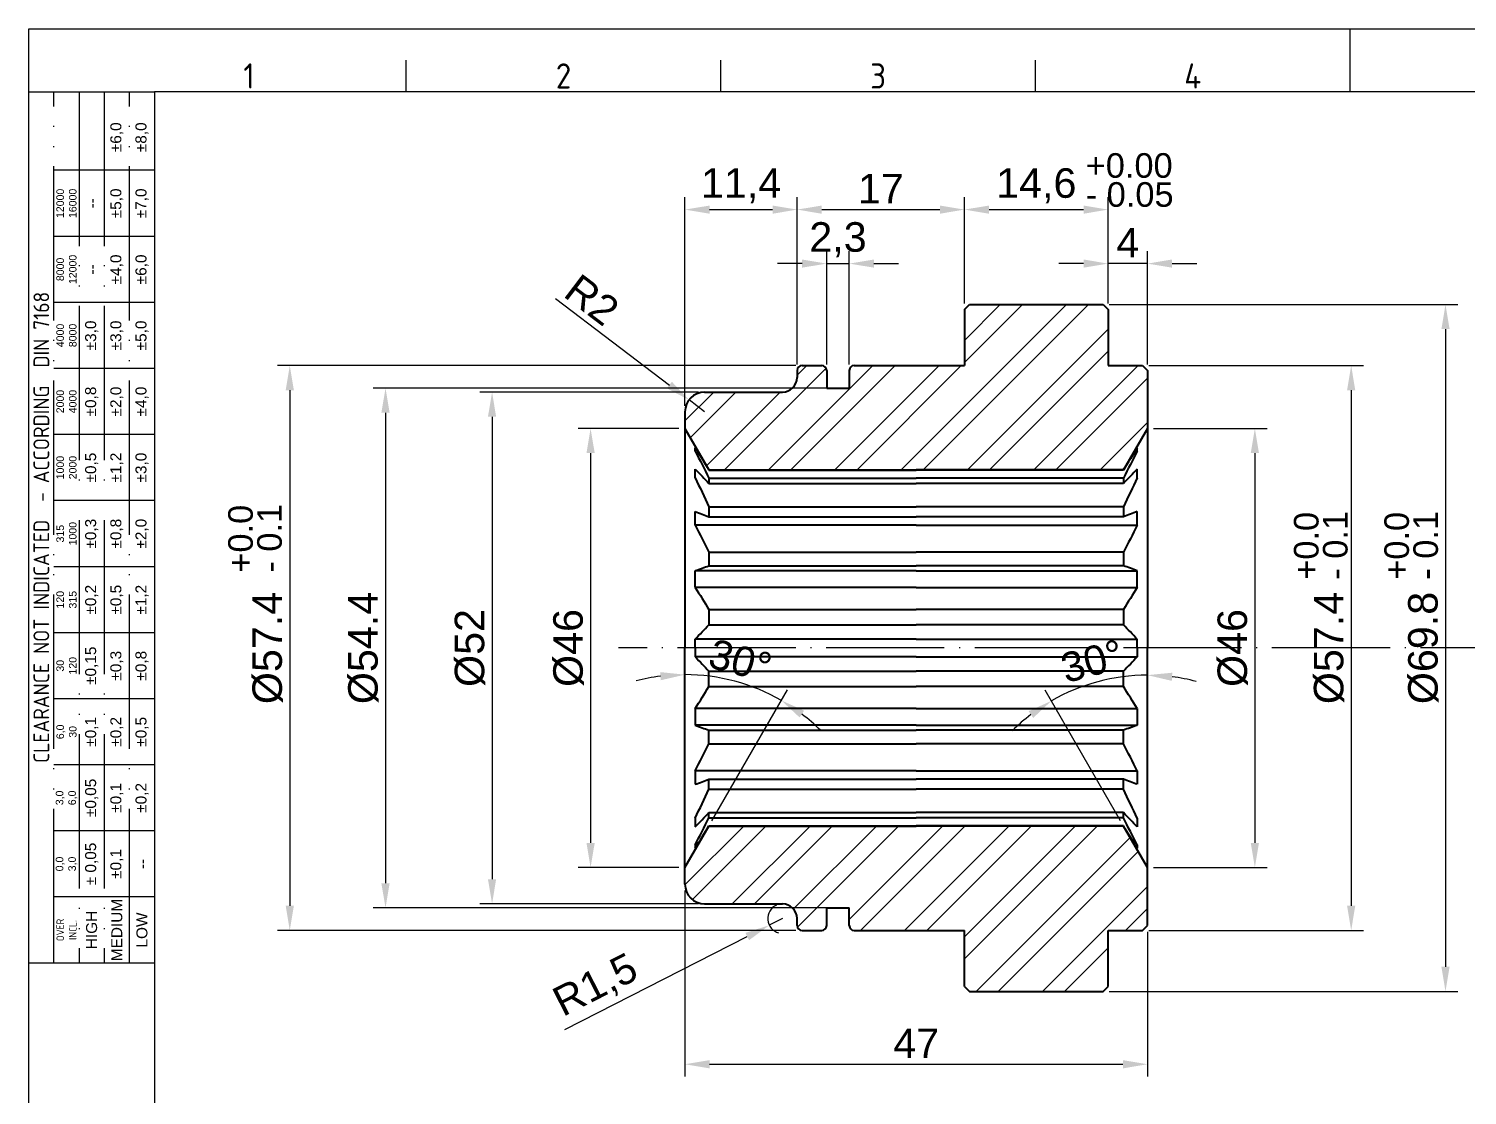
# Model space of a CAD drawing. Header units: millimetres. Extents: x 2521 to 2789, y 1164 to 1354.
# Drawn here: x 2520.6 to 2666.8, y 1245.8 to 1354.2 of the extents above; entities that cross this region are included whole.
import ezdxf
from ezdxf.enums import TextEntityAlignment as Align

# ---------------------------------------------------------------- set-up
doc = ezdxf.new("R2010")
doc.units = ezdxf.units.MM
doc.linetypes.add('ACAD_ISO04W100', pattern=[30, 24, -3, 0, -3])
doc.linetypes.add('ACAD_ISO05W100', pattern=[33, 24, -3, 0, -3, 0, -3])
for name, color, linetype, lineweight in [('AM_0', 7, 'Continuous', 40), ('AM_4', 1, 'ACAD_ISO04W100', 25), ('AM_5', 3, 'Continuous', 25), ('AM_BOR', 2, 'ACAD_ISO05W100', 35)]:
    doc.layers.add(name, color=color, linetype=linetype, lineweight=lineweight)
doc.styles.add('ACISOTS', font='isocp.shx', dxfattribs={"height": 1})
doc.styles.get("Standard").update_dxf_attribs({"font": 'arial.ttf'})
doc.dimstyles.new('ISO-25', dxfattribs={"dimtxt": 3, "dimasz": 2.5, "dimexe": 1.25, "dimexo": 0.625, "dimtad": 1, "dimtxsty": 'Standard', "dimcen": 2.5, "dimadec": 0, "dimazin": 0, "dimtfac": 1, "dimtmove": 0, "dimatfit": 3, "dimfxl": 1, "dimarcsym": 0})

# ---------------------------------------------------------------- blocks, each defined once
blk = doc.blocks.new('A3 ZTL')
for p, q in [((19.57, 280.82), (19.57, 9.78)), ((401.17, 280.82), (19.57, 280.82))]:
    blk.add_line(p, q)
at = {"layer": 'AM_BOR', "color": 135, "linetype": 'Continuous', "lineweight": 25}
for p, q in [((0, 0), (0, 290.61)), ((0, 290.61), (410.96, 290.61))]:
    blk.add_line(p, q, dxfattribs=at)
at = {"layer": 'AM_BOR', "color": 135, "lineweight": 25}
for p, q in [((205.48, 280.82), (205.48, 290.61)), ((58.71, 280.82), (58.71, 285.71)), ((107.63, 280.82), (107.63, 285.71)), ((156.56, 280.82), (156.56, 285.71)), ((3.91, 145.3), (3.91, 280.82)), ((7.83, 280.82), (7.83, 145.3)), ((11.74, 280.82), (11.74, 145.3)), ((15.66, 145.3), (15.66, 280.82)), ((19.57, 268.59), (3.91, 268.59)), ((19.57, 258.32), (3.91, 258.32)), ((19.57, 248.04), (3.91, 248.04)), ((19.57, 237.77), (3.91, 237.77)), ((19.57, 227.5), (3.91, 227.5)), ((19.57, 217.22), (3.91, 217.22)), ((19.57, 206.95), (3.91, 206.95)), ((19.57, 196.67), (3.91, 196.67)), ((19.57, 186.4), (3.91, 186.4)), ((19.57, 176.13), (3.91, 176.13)), ((19.57, 165.85), (3.91, 165.85)), ((19.57, 155.58), (3.91, 155.58))]:
    blk.add_line(p, q, dxfattribs=at)
blk.add_lwpolyline([(19.57, 145.3), (0, 145.3), (0, 280.82), (19.57, 280.82)], close=True, dxfattribs=at)
at = {"layer": 'AM_BOR', "color": 135, "lineweight": 25, "style": 'ACISOTS'}
for s, p in [('1', (34.25, 283.27)), ('2', (83.17, 283.27)), ('3', (132.09, 283.27)), ('4', (181.02, 283.27))]:
    blk.add_text(s, height=3.91, dxfattribs=at).set_placement(p, align=Align.MIDDLE)
at = {"layer": 'AM_BOR', "color": 135, "lineweight": 25, "attachment_point": 5, "rotation": 90}
for s, insert, char_height, width in [('±6,0', (13.7, 273.73), 1.712, 10.274), ('±8,0', (17.61, 273.73), 1.712, 10.274), ('12000\\P16000', (5.87, 263.45), 1.174, 10.274), ('--', (9.78, 263.45), 1.712, 10.274), ('±5,0', (13.7, 263.45), 1.712, 10.274), ('±7,0', (17.61, 263.45), 1.712, 10.274), ('8000\\P12000', (5.87, 253.18), 1.174, 10.274), ('±4,0', (13.7, 253.18), 1.712, 10.274), ('±6,0', (17.61, 253.18), 1.712, 10.274), ('--', (9.78, 253.18), 1.712, 10.274), ('{\\Fisocp.shx|c0;CLEARANCE NOT INDICATED  - ACCORDING  DIN 7168}', (1.96, 213.06), 2.4462, 135.5186), ('4000\\P8000', (5.87, 242.91), 1.174, 10.274), ('±3,0', (9.78, 242.91), 1.712, 10.274), ('±3,0', (13.7, 242.91), 1.712, 10.274), ('±5,0', (17.61, 242.91), 1.712, 10.274), ('2000\\P4000', (5.87, 232.63), 1.174, 10.274), ('±0,8', (9.78, 232.63), 1.712, 10.274), ('±2,0', (13.7, 232.63), 1.712, 10.274), ('±4,0', (17.61, 232.63), 1.712, 10.274), ('1000\\P2000', (5.87, 222.36), 1.174, 10.274), ('±0,5', (9.78, 222.36), 1.712, 10.274), ('±1,2', (13.7, 222.36), 1.712, 10.274), ('±3,0', (17.61, 222.36), 1.712, 10.274), ('315\\P1000', (5.87, 212.08), 1.174, 10.274), ('±0,3', (9.78, 212.08), 1.712, 10.274), ('±0,8', (13.7, 212.08), 1.712, 10.274), ('±2,0', (17.61, 212.08), 1.712, 10.274), ('±0,2', (9.78, 201.81), 1.712, 10.274), ('±0,5', (13.7, 201.81), 1.712, 10.274), ('±1,2', (17.61, 201.81), 1.712, 10.274), ('120\\P315', (5.87, 201.81), 1.174, 10.274), ('30\\P120', (5.87, 191.54), 1.174, 10.274), ('±0,15', (9.78, 191.54), 1.712, 10.274), ('±0,3', (13.7, 191.54), 1.712, 10.274), ('±0,8', (17.61, 191.54), 1.712, 10.274), ('±0,1', (9.78, 181.26), 1.712, 10.274), ('±0,2', (13.7, 181.26), 1.712, 10.274), ('±0,5', (17.61, 181.26), 1.712, 10.274), ('6,0\\P30', (5.87, 181.26), 1.174, 10.274), ('±0,05', (9.78, 170.99), 1.712, 10.274), ('±0,1', (13.7, 170.99), 1.712, 10.274), ('±0,2', (17.61, 170.99), 1.712, 10.274), ('3,0\\P6,0', (5.87, 170.99), 1.174, 10.274), ('± 0,05', (9.78, 160.71), 1.712, 10.274), ('0,0\\P3,0', (5.87, 160.71), 1.174, 10.274), ('\\pt4.69206;±0,1', (13.7, 160.71), 1.7123, 10.274), ('--', (17.61, 160.71), 1.712, 10.274), ('MEDIUM', (13.7, 150.44), 1.712, 10.274), ('HIGH', (9.78, 150.44), 1.712, 10.274), ('LOW', (17.61, 150.44), 1.712, 10.274), ('{\\Fisocp.shx|c0;OVER\\PINCL.}', (5.87, 150.44), 1.1742, 10.274)]:
    blk.add_mtext(s, dxfattribs=dict(at, insert=insert, char_height=char_height, width=width))
blk = doc.blocks.new('*D22')
at = {"layer": 'AM_5', "color": 0, "lineweight": -2, "transparency": 16777216}
for p, q in [((2634.88, 1313.54), (2646.42, 1313.54)), ((2645.17, 1311.04), (2645.17, 1271.44)), ((2634.88, 1268.94), (2646.42, 1268.94))]:
    blk.add_line(p, q, dxfattribs=at)
at = {"layer": 'AM_5', "color": 0, "transparency": 16777216}
for points in [[(2644.75, 1311.04), (2645.59, 1311.04), (2645.17, 1313.54)], [(2644.75, 1271.44), (2645.59, 1271.44), (2645.17, 1268.94)]]:
    blk.add_solid(points, dxfattribs=at)
at = {"layer": 'Defpoints', "color": 0, "transparency": 16777216}
for p in [(2634.26, 1313.54), (2634.26, 1268.94), (2645.17, 1268.94)]:
    blk.add_point(p, dxfattribs=at)
at = {"layer": 'AM_5', "color": 0, "transparency": 16777216, "insert": (2642.93, 1291.24), "char_height": 3, "attachment_point": 5, "rotation": 90}
blk.add_mtext('%%c46', dxfattribs=at)
blk = doc.blocks.new('*D23')
at = {"layer": 'AM_5', "color": 0, "lineweight": -2, "transparency": 16777216}
for p, q in [((2586.63, 1313.54), (2576.42, 1313.54)), ((2577.67, 1311.04), (2577.67, 1271.44)), ((2586.63, 1268.94), (2576.42, 1268.94))]:
    blk.add_line(p, q, dxfattribs=at)
at = {"layer": 'AM_5', "color": 0, "transparency": 16777216}
for points in [[(2577.25, 1311.04), (2578.09, 1311.04), (2577.67, 1313.54)], [(2577.25, 1271.44), (2578.09, 1271.44), (2577.67, 1268.94)]]:
    blk.add_solid(points, dxfattribs=at)
at = {"layer": 'Defpoints', "color": 0, "transparency": 16777216}
for p in [(2587.26, 1313.54), (2577.67, 1268.94), (2587.26, 1268.94)]:
    blk.add_point(p, dxfattribs=at)
at = {"layer": 'AM_5', "color": 0, "transparency": 16777216, "insert": (2575.43, 1291.24), "char_height": 3, "attachment_point": 5, "rotation": 90}
blk.add_mtext('%%c46', dxfattribs=at)
blk = doc.blocks.new('*D24')
at = {"layer": 'AM_5', "color": 0, "lineweight": -2, "transparency": 16777216}
for p, q in [((2634.38, 1319.94), (2656.21, 1319.94)), ((2654.96, 1317.44), (2654.96, 1265.04)), ((2634.38, 1262.54), (2656.21, 1262.54))]:
    blk.add_line(p, q, dxfattribs=at)
at = {"layer": 'AM_5', "color": 0, "transparency": 16777216}
for points in [[(2654.54, 1317.44), (2655.37, 1317.44), (2654.96, 1319.94)], [(2654.54, 1265.04), (2655.37, 1265.04), (2654.96, 1262.54)]]:
    blk.add_solid(points, dxfattribs=at)
at = {"layer": 'Defpoints', "color": 0, "transparency": 16777216}
for p in [(2633.76, 1319.94), (2633.76, 1262.54), (2654.96, 1262.54)]:
    blk.add_point(p, dxfattribs=at)
at = {"layer": 'AM_5', "color": 0, "transparency": 16777216, "insert": (2652.72, 1291.24), "char_height": 3, "attachment_point": 5, "rotation": 90}
blk.add_mtext('%%C57.4', dxfattribs=at)
blk = doc.blocks.new('*D25')
at = {"layer": 'AM_5', "color": 0, "lineweight": -2, "transparency": 16777216}
for p, q in [((2630.38, 1326.14), (2665.79, 1326.14)), ((2664.54, 1323.64), (2664.54, 1258.84)), ((2630.38, 1256.34), (2665.79, 1256.34))]:
    blk.add_line(p, q, dxfattribs=at)
at = {"layer": 'AM_5', "color": 0, "transparency": 16777216}
for points in [[(2664.13, 1323.64), (2664.96, 1323.64), (2664.54, 1326.14)], [(2664.13, 1258.84), (2664.96, 1258.84), (2664.54, 1256.34)]]:
    blk.add_solid(points, dxfattribs=at)
at = {"layer": 'Defpoints', "color": 0, "transparency": 16777216}
for p in [(2629.76, 1326.14), (2629.76, 1256.34), (2664.54, 1256.34)]:
    blk.add_point(p, dxfattribs=at)
at = {"layer": 'AM_5', "color": 0, "transparency": 16777216, "insert": (2662.3, 1291.24), "char_height": 3, "attachment_point": 5, "rotation": 90}
blk.add_mtext('%%c69.8', dxfattribs=at)
blk = doc.blocks.new('*D26')
at = {"layer": 'AM_5', "color": 0, "lineweight": -2, "transparency": 16777216}
for p, q in [((2603.33, 1317.64), (2555.58, 1317.64)), ((2556.83, 1315.14), (2556.83, 1267.34)), ((2603.33, 1264.84), (2555.58, 1264.84))]:
    blk.add_line(p, q, dxfattribs=at)
at = {"layer": 'AM_5', "color": 0, "transparency": 16777216}
for points in [[(2556.41, 1315.14), (2557.25, 1315.14), (2556.83, 1317.64)], [(2556.41, 1267.34), (2557.25, 1267.34), (2556.83, 1264.84)]]:
    blk.add_solid(points, dxfattribs=at)
at = {"layer": 'Defpoints', "color": 0, "transparency": 16777216}
for p in [(2603.96, 1317.64), (2556.83, 1264.84), (2603.96, 1264.84)]:
    blk.add_point(p, dxfattribs=at)
at = {"layer": 'AM_5', "color": 0, "transparency": 16777216, "insert": (2554.59, 1291.24), "char_height": 3, "attachment_point": 5, "rotation": 90}
blk.add_mtext('%%c54.4', dxfattribs=at)
blk = doc.blocks.new('*D27')
at = {"layer": 'AM_5', "color": 0, "lineweight": -2, "transparency": 16777216}
for p, q in [((2588.63, 1317.24), (2566.41, 1317.24)), ((2567.66, 1314.74), (2567.66, 1267.74)), ((2588.63, 1265.24), (2566.41, 1265.24))]:
    blk.add_line(p, q, dxfattribs=at)
at = {"layer": 'AM_5', "color": 0, "transparency": 16777216}
for points in [[(2567.24, 1314.74), (2568.07, 1314.74), (2567.66, 1317.24)], [(2567.24, 1267.74), (2568.07, 1267.74), (2567.66, 1265.24)]]:
    blk.add_solid(points, dxfattribs=at)
at = {"layer": 'Defpoints', "color": 0, "transparency": 16777216}
for p in [(2589.26, 1317.24), (2567.66, 1265.24), (2589.26, 1265.24)]:
    blk.add_point(p, dxfattribs=at)
at = {"layer": 'AM_5', "color": 0, "transparency": 16777216, "insert": (2565.42, 1291.24), "char_height": 3, "attachment_point": 5, "rotation": 90}
blk.add_mtext('%%c52', dxfattribs=at)
blk = doc.blocks.new('*D28')
at = {"layer": 'AM_5', "color": 0, "lineweight": -2, "transparency": 16777216}
for p, q in [((2598.53, 1319.94), (2545.85, 1319.94)), ((2547.1, 1317.44), (2547.1, 1265.04)), ((2598.53, 1262.54), (2545.85, 1262.54))]:
    blk.add_line(p, q, dxfattribs=at)
at = {"layer": 'AM_5', "color": 0, "transparency": 16777216}
for points in [[(2546.69, 1317.44), (2547.52, 1317.44), (2547.1, 1319.94)], [(2546.69, 1265.04), (2547.52, 1265.04), (2547.1, 1262.54)]]:
    blk.add_solid(points, dxfattribs=at)
at = {"layer": 'Defpoints', "color": 0, "transparency": 16777216}
for p in [(2599.16, 1319.94), (2547.1, 1262.54), (2599.16, 1262.54)]:
    blk.add_point(p, dxfattribs=at)
at = {"layer": 'AM_5', "color": 0, "transparency": 16777216, "insert": (2544.86, 1291.24), "char_height": 3, "attachment_point": 5, "rotation": 90}
blk.add_mtext('%%c57.4', dxfattribs=at)
blk = doc.blocks.new('*D29')
at = {"layer": 'AM_5', "color": 0, "lineweight": -2, "transparency": 16777216}
blk.add_line((2631.52, 1273.68), (2623.86, 1286.94), dxfattribs=at)
for start, end in [(90, 120), (75.3281, 82.6641), (127.3359, 134.6719)]:
    blk.add_arc((2634.26, 1268.94), 19.54, start, end, dxfattribs=at)
at = {"layer": 'AM_5', "color": 0, "transparency": 16777216}
for points in [[(2636.73, 1287.9), (2636.78, 1288.73), (2634.26, 1288.48)], [(2622.18, 1284.82), (2622.64, 1284.13), (2624.49, 1285.86)]]:
    blk.add_solid(points, dxfattribs=at)
at = {"layer": 'Defpoints', "color": 0, "transparency": 16777216}
for p in [(2634.26, 1291.24), (2630.87, 1288.18), (2631.83, 1273.14), (2634.26, 1268.94), (2634.26, 1263.04)]:
    blk.add_point(p, dxfattribs=at)
at = {"layer": 'AM_5', "color": 0, "transparency": 16777216, "insert": (2628.64, 1289.9), "char_height": 3, "attachment_point": 5, "rotation": 15}
blk.add_mtext('30°', dxfattribs=at)
blk = doc.blocks.new('*D30')
at = {"layer": 'AM_5', "color": 0, "lineweight": -2, "transparency": 16777216}
blk.add_line((2590, 1273.68), (2597.68, 1286.99), dxfattribs=at)
for start, end in [(97.3154, 104.6308), (60, 90), (45.3692, 52.6846)]:
    blk.add_arc((2587.26, 1268.94), 19.59, start, end, dxfattribs=at)
at = {"layer": 'AM_5', "color": 0, "transparency": 16777216}
for points in [[(2584.74, 1288.79), (2584.79, 1287.96), (2587.26, 1288.53)], [(2598.91, 1284.18), (2599.37, 1284.87), (2597.06, 1285.91)]]:
    blk.add_solid(points, dxfattribs=at)
at = {"layer": 'Defpoints', "color": 0, "transparency": 16777216}
for p in [(2587.26, 1291.24), (2593.96, 1287.35), (2589.68, 1273.14), (2587.26, 1268.94), (2587.26, 1267.24)]:
    blk.add_point(p, dxfattribs=at)
at = {"layer": 'AM_5', "color": 0, "transparency": 16777216, "insert": (2592.89, 1289.95), "char_height": 3, "attachment_point": 5, "rotation": 345}
blk.add_mtext('30°', dxfattribs=at)
blk = doc.blocks.new('*D31')
at = {"layer": 'AM_5', "color": 0, "lineweight": -2, "transparency": 16777216}
for p, q in [((2627.76, 1330.3), (2625.26, 1330.3)), ((2630.26, 1326.26), (2630.26, 1331.55)), ((2634.26, 1330.3), (2630.26, 1330.3)), ((2634.26, 1320.06), (2634.26, 1331.55)), ((2636.76, 1330.3), (2639.26, 1330.3))]:
    blk.add_line(p, q, dxfattribs=at)
at = {"layer": 'AM_5', "color": 0, "transparency": 16777216}
for points in [[(2627.76, 1330.72), (2627.76, 1329.89), (2630.26, 1330.3)], [(2636.76, 1330.72), (2636.76, 1329.89), (2634.26, 1330.3)]]:
    blk.add_solid(points, dxfattribs=at)
at = {"layer": 'Defpoints', "color": 0, "transparency": 16777216}
for p in [(2630.26, 1330.3), (2630.26, 1325.64), (2634.26, 1319.44)]:
    blk.add_point(p, dxfattribs=at)
at = {"layer": 'AM_5', "color": 0, "transparency": 16777216, "insert": (2632.26, 1332.43), "char_height": 3, "attachment_point": 5}
blk.add_mtext('4', dxfattribs=at)
blk = doc.blocks.new('*D32')
at = {"layer": 'AM_5', "color": 0, "lineweight": -2, "transparency": 16777216}
for p, q in [((2615.66, 1326.26), (2615.66, 1337.04)), ((2630.26, 1326.26), (2630.26, 1337.04)), ((2618.16, 1335.79), (2627.76, 1335.79))]:
    blk.add_line(p, q, dxfattribs=at)
at = {"layer": 'AM_5', "color": 0, "transparency": 16777216}
for points in [[(2618.16, 1336.2), (2618.16, 1335.37), (2615.66, 1335.79)], [(2627.76, 1336.2), (2627.76, 1335.37), (2630.26, 1335.79)]]:
    blk.add_solid(points, dxfattribs=at)
at = {"layer": 'Defpoints', "color": 0, "transparency": 16777216}
for p in [(2630.26, 1335.79), (2615.66, 1325.64), (2630.26, 1325.64)]:
    blk.add_point(p, dxfattribs=at)
at = {"layer": 'AM_5', "color": 0, "transparency": 16777216, "insert": (2622.96, 1338.21), "char_height": 3, "attachment_point": 5}
blk.add_mtext('14,6', dxfattribs=at)
blk = doc.blocks.new('*D33')
at = {"layer": 'AM_5', "color": 0, "lineweight": -2, "transparency": 16777216}
for p, q in [((2598.66, 1320.06), (2598.66, 1337.04)), ((2615.66, 1326.26), (2615.66, 1337.04)), ((2601.16, 1335.79), (2613.16, 1335.79))]:
    blk.add_line(p, q, dxfattribs=at)
at = {"layer": 'AM_5', "color": 0, "transparency": 16777216}
for points in [[(2601.16, 1336.2), (2601.16, 1335.37), (2598.66, 1335.79)], [(2613.16, 1336.2), (2613.16, 1335.37), (2615.66, 1335.79)]]:
    blk.add_solid(points, dxfattribs=at)
at = {"layer": 'Defpoints', "color": 0, "transparency": 16777216}
for p in [(2615.66, 1335.79), (2615.66, 1325.64), (2598.66, 1319.44)]:
    blk.add_point(p, dxfattribs=at)
at = {"layer": 'AM_5', "color": 0, "transparency": 16777216, "insert": (2607.16, 1337.92), "char_height": 3, "attachment_point": 5}
blk.add_mtext('17', dxfattribs=at)
blk = doc.blocks.new('*D34')
at = {"layer": 'AM_5', "color": 0, "lineweight": -2, "transparency": 16777216}
for p, q in [((2587.26, 1315.86), (2587.26, 1337.04)), ((2598.66, 1336.41), (2598.66, 1337.04)), ((2589.76, 1335.79), (2596.16, 1335.79))]:
    blk.add_line(p, q, dxfattribs=at)
at = {"layer": 'AM_5', "color": 0, "transparency": 16777216}
for points in [[(2589.76, 1336.2), (2589.76, 1335.37), (2587.26, 1335.79)], [(2596.16, 1336.2), (2596.16, 1335.37), (2598.66, 1335.79)]]:
    blk.add_solid(points, dxfattribs=at)
at = {"layer": 'Defpoints', "color": 0, "transparency": 16777216}
for p in [(2598.66, 1335.79), (2598.66, 1335.79), (2587.26, 1315.24)]:
    blk.add_point(p, dxfattribs=at)
at = {"layer": 'AM_5', "color": 0, "transparency": 16777216, "insert": (2592.96, 1338.21), "char_height": 3, "attachment_point": 5}
blk.add_mtext('11,4', dxfattribs=at)
blk = doc.blocks.new('*D35')
at = {"layer": 'AM_5', "color": 0, "lineweight": -2, "transparency": 16777216}
for p, q in [((2599.16, 1330.3), (2596.66, 1330.3)), ((2601.66, 1320.06), (2601.66, 1331.55)), ((2601.66, 1330.3), (2603.96, 1330.3)), ((2603.96, 1320.06), (2603.96, 1331.55)), ((2606.46, 1330.3), (2608.96, 1330.3))]:
    blk.add_line(p, q, dxfattribs=at)
at = {"layer": 'AM_5', "color": 0, "transparency": 16777216}
for points in [[(2599.16, 1330.72), (2599.16, 1329.89), (2601.66, 1330.3)], [(2606.46, 1330.72), (2606.46, 1329.89), (2603.96, 1330.3)]]:
    blk.add_solid(points, dxfattribs=at)
at = {"layer": 'Defpoints', "color": 0, "transparency": 16777216}
for p in [(2603.96, 1330.3), (2601.66, 1319.44), (2603.96, 1319.44)]:
    blk.add_point(p, dxfattribs=at)
at = {"layer": 'AM_5', "color": 0, "transparency": 16777216, "insert": (2602.81, 1332.73), "char_height": 3, "attachment_point": 5}
blk.add_mtext('2,3', dxfattribs=at)
blk = doc.blocks.new('*D36')
at = {"layer": 'AM_5', "color": 0, "lineweight": -2, "transparency": 16777216}
for p, q in [((2587.26, 1266.61), (2587.26, 1247.69)), ((2634.26, 1262.41), (2634.26, 1247.69)), ((2589.76, 1248.94), (2631.76, 1248.94))]:
    blk.add_line(p, q, dxfattribs=at)
at = {"layer": 'AM_5', "color": 0, "transparency": 16777216}
for points in [[(2589.76, 1249.36), (2589.76, 1248.52), (2587.26, 1248.94)], [(2631.76, 1249.36), (2631.76, 1248.52), (2634.26, 1248.94)]]:
    blk.add_solid(points, dxfattribs=at)
at = {"layer": 'Defpoints', "color": 0, "transparency": 16777216}
for p in [(2587.26, 1267.24), (2634.26, 1263.04), (2634.26, 1248.94)]:
    blk.add_point(p, dxfattribs=at)
at = {"layer": 'AM_5', "color": 0, "transparency": 16777216, "insert": (2610.76, 1251.07), "char_height": 3, "attachment_point": 5}
blk.add_mtext('47', dxfattribs=at)
blk = doc.blocks.new('*D37')
at = {"layer": 'AM_5', "color": 0, "lineweight": -2, "transparency": 16777216}
for p, q in [((2574.1, 1326.75), (2585.68, 1317.96)), ((2589.26, 1315.24), (2587.67, 1316.45))]:
    blk.add_line(p, q, dxfattribs=at)
at = {"layer": 'AM_5', "color": 0, "transparency": 16777216}
blk.add_solid([(2585.93, 1318.29), (2585.42, 1317.63), (2587.67, 1316.45)], dxfattribs=at)
at = {"layer": 'Defpoints', "color": 0, "transparency": 16777216}
for p in [(2587.67, 1316.45), (2589.26, 1315.24)]:
    blk.add_point(p, dxfattribs=at)
at = {"layer": 'AM_5', "color": 0, "transparency": 16777216, "insert": (2577.81, 1326.62), "char_height": 3, "attachment_point": 5, "rotation": 322.7782}
blk.add_mtext('R2', dxfattribs=at)
blk = doc.blocks.new('*D38')
at = {"layer": 'AM_5', "color": 0, "lineweight": -2, "transparency": 16777216}
for p, q in [((2597.16, 1263.74), (2595.82, 1263.06)), ((2575.06, 1252.48), (2593.59, 1261.92))]:
    blk.add_line(p, q, dxfattribs=at)
blk.add_arc((2597.16, 1263.74), 1.5, 113.8732, 254.747, dxfattribs=at)
at = {"layer": 'AM_5', "color": 0, "transparency": 16777216}
blk.add_solid([(2593.41, 1262.29), (2593.78, 1261.55), (2595.82, 1263.06)], dxfattribs=at)
at = {"layer": 'Defpoints', "color": 0, "transparency": 16777216}
for p in [(2595.82, 1263.06), (2597.16, 1263.74)]:
    blk.add_point(p, dxfattribs=at)
at = {"layer": 'AM_5', "color": 0, "transparency": 16777216, "insert": (2578.24, 1256.82), "char_height": 3, "attachment_point": 5, "rotation": 27.0005}
blk.add_mtext('R1,5', dxfattribs=at)

msp = doc.modelspace()

# ---------------------------------------------------------------- hatches: boundary and pattern name
at = {"layer": 'AM_5'}
h = msp.add_hatch(dxfattribs=at)
h.set_pattern_fill('ANSI32', color=1, scale=0.5)
h.paths.add_polyline_path([(2634.259, 1319.44), (2633.759, 1319.94), (2630.259, 1319.94), (2630.259, 1325.64), (2629.759, 1326.14), (2616.159, 1326.14), (2615.659, 1325.64), (2615.659, 1319.94), (2604.459, 1319.94, 0.4142136), (2603.959, 1319.44), (2603.959, 1317.635), (2601.659, 1317.635), (2601.659, 1319.44, 0.4142136), (2601.159, 1319.94), (2599.159, 1319.94, 0.4142136), (2598.659, 1319.44), (2598.659, 1318.74, -0.4142136), (2597.159, 1317.24), (2589.259, 1317.24, 0.4142136), (2587.259, 1315.24), (2587.259, 1313.54), (2589.684, 1309.34), (2610.759, 1309.34), (2631.834, 1309.34), (2634.259, 1313.54)])
h.paths.add_polyline_path([(2631.834, 1273.14), (2610.759, 1273.14), (2589.684, 1273.14), (2587.259, 1268.94), (2587.259, 1267.24, 0.4142136), (2589.259, 1265.24), (2597.159, 1265.24, -0.4142136), (2598.659, 1263.74), (2598.659, 1263.04, 0.4142136), (2599.159, 1262.54), (2601.159, 1262.54, 0.4142136), (2601.659, 1263.04), (2601.659, 1264.844), (2603.959, 1264.844), (2603.959, 1263.04, 0.4142136), (2604.459, 1262.54), (2615.659, 1262.54), (2615.659, 1256.84), (2616.159, 1256.34), (2629.759, 1256.34), (2630.259, 1256.84), (2630.259, 1262.54), (2633.759, 1262.54), (2634.259, 1263.04), (2634.259, 1268.94)])

# ---------------------------------------------------------------- linework, layer by layer
at = {"layer": 'AM_0'}
for p, q in [((2615.659, 1325.64), (2616.159, 1326.14)), ((2616.159, 1326.14), (2629.759, 1326.14)), ((2629.759, 1326.14), (2630.259, 1325.64)), ((2615.659, 1325.64), (2615.659, 1319.94)), ((2630.259, 1325.64), (2630.259, 1319.94)), ((2599.159, 1319.94), (2601.159, 1319.94)), ((2604.459, 1319.94), (2615.659, 1319.94)), ((2630.259, 1319.94), (2633.759, 1319.94)), ((2633.759, 1319.94), (2634.259, 1319.44)), ((2598.659, 1319.44), (2598.659, 1318.74)), ((2601.659, 1319.44), (2601.659, 1317.635)), ((2603.959, 1319.44), (2603.959, 1317.635)), ((2634.259, 1319.44), (2634.259, 1291.24)), ((2589.259, 1317.24), (2597.159, 1317.24)), ((2601.659, 1317.635), (2603.959, 1317.635)), ((2587.259, 1315.24), (2587.259, 1291.24)), ((2587.259, 1313.54), (2589.684, 1309.34)), ((2634.259, 1313.54), (2631.834, 1309.34)), ((2588.298, 1311.252), (2588.298, 1311.565)), ((2633.219, 1311.252), (2633.219, 1311.565)), ((2588.298, 1308.526), (2588.298, 1309.426)), ((2589.684, 1309.34), (2589.684, 1309.322)), ((2589.684, 1309.34), (2610.759, 1309.34)), ((2589.684, 1309.322), (2610.759, 1309.322)), ((2589.684, 1308.502), (2589.684, 1307.962)), ((2589.684, 1308.502), (2610.759, 1308.502)), ((2631.834, 1309.34), (2610.759, 1309.34)), ((2631.834, 1309.322), (2610.759, 1309.322)), ((2631.834, 1308.502), (2610.759, 1308.502)), ((2631.834, 1309.34), (2631.834, 1309.322)), ((2631.834, 1308.502), (2631.834, 1307.962)), ((2633.219, 1308.526), (2633.219, 1309.426)), ((2589.684, 1307.962), (2610.759, 1307.962)), ((2631.834, 1307.962), (2610.759, 1307.962)), ((2589.684, 1305.599), (2589.684, 1304.585)), ((2589.684, 1305.599), (2610.759, 1305.599)), ((2631.834, 1305.599), (2610.759, 1305.599)), ((2631.834, 1305.599), (2631.834, 1304.585)), ((2588.298, 1303.715), (2588.298, 1305.094)), ((2589.684, 1304.585), (2610.759, 1304.585)), ((2631.834, 1304.585), (2610.759, 1304.585)), ((2633.219, 1303.715), (2633.219, 1305.094)), ((2610.759, 1303.715), (2588.298, 1303.715)), ((2610.759, 1303.715), (2633.219, 1303.715)), ((2589.684, 1300.964), (2589.684, 1299.598)), ((2589.684, 1300.964), (2610.759, 1300.964)), ((2631.834, 1300.964), (2610.759, 1300.964)), ((2631.834, 1300.964), (2631.834, 1299.598)), ((2589.684, 1299.598), (2610.759, 1299.598)), ((2631.834, 1299.598), (2610.759, 1299.598)), ((2588.298, 1297.399), (2588.298, 1299.09)), ((2610.759, 1299.09), (2588.298, 1299.09)), ((2610.759, 1299.09), (2633.219, 1299.09)), ((2633.219, 1297.399), (2633.219, 1299.09)), ((2610.759, 1297.399), (2588.298, 1297.399)), ((2610.759, 1297.399), (2633.219, 1297.399)), ((2589.684, 1295.156), (2589.684, 1293.603)), ((2589.684, 1295.156), (2610.759, 1295.156)), ((2631.834, 1295.156), (2610.759, 1295.156)), ((2631.834, 1295.156), (2631.834, 1293.603)), ((2589.684, 1293.603), (2610.759, 1293.603)), ((2631.834, 1293.603), (2610.759, 1293.603)), ((2587.259, 1267.24), (2587.259, 1291.24)), ((2588.298, 1291.24), (2588.298, 1292.14)), ((2610.759, 1292.14), (2588.298, 1292.14)), ((2588.298, 1291.24), (2588.298, 1290.34)), ((2610.759, 1292.14), (2633.219, 1292.14)), ((2633.219, 1291.24), (2633.219, 1292.14)), ((2633.219, 1291.24), (2633.219, 1290.34)), ((2634.259, 1263.04), (2634.259, 1291.24)), ((2610.759, 1290.34), (2588.298, 1290.34)), ((2610.759, 1290.34), (2633.219, 1290.34)), ((2589.684, 1287.323), (2589.684, 1288.876)), ((2589.684, 1288.876), (2610.759, 1288.876)), ((2631.834, 1288.876), (2610.759, 1288.876)), ((2631.834, 1287.323), (2631.834, 1288.876)), ((2589.684, 1287.323), (2610.759, 1287.323)), ((2631.834, 1287.323), (2610.759, 1287.323)), ((2588.298, 1285.081), (2588.298, 1283.389)), ((2610.759, 1285.081), (2588.298, 1285.081)), ((2610.759, 1285.081), (2633.219, 1285.081)), ((2633.219, 1285.081), (2633.219, 1283.389)), ((2610.759, 1283.389), (2588.298, 1283.389)), ((2610.759, 1283.389), (2633.219, 1283.389)), ((2589.684, 1281.516), (2589.684, 1282.881)), ((2589.684, 1282.881), (2610.759, 1282.881)), ((2631.834, 1282.881), (2610.759, 1282.881)), ((2631.834, 1281.516), (2631.834, 1282.881)), ((2589.684, 1281.516), (2610.759, 1281.516)), ((2631.834, 1281.516), (2610.759, 1281.516)), ((2588.298, 1278.765), (2588.298, 1277.386)), ((2610.759, 1278.765), (2588.298, 1278.765)), ((2589.684, 1276.881), (2589.684, 1277.894)), ((2589.684, 1277.894), (2610.759, 1277.894)), ((2610.759, 1278.765), (2633.219, 1278.765)), ((2631.834, 1277.894), (2610.759, 1277.894)), ((2631.834, 1276.881), (2631.834, 1277.894)), ((2633.219, 1278.765), (2633.219, 1277.386)), ((2589.684, 1276.881), (2610.759, 1276.881)), ((2631.834, 1276.881), (2610.759, 1276.881)), ((2588.298, 1273.953), (2588.298, 1273.053)), ((2589.684, 1273.978), (2589.684, 1274.517)), ((2589.684, 1274.517), (2610.759, 1274.517)), ((2589.684, 1273.978), (2610.759, 1273.978)), ((2589.684, 1273.14), (2589.684, 1273.157)), ((2589.684, 1273.157), (2610.759, 1273.157)), ((2631.834, 1274.517), (2610.759, 1274.517)), ((2631.834, 1273.978), (2610.759, 1273.978)), ((2631.834, 1273.157), (2610.759, 1273.157)), ((2631.834, 1273.978), (2631.834, 1274.517)), ((2631.834, 1273.14), (2631.834, 1273.157)), ((2633.219, 1273.953), (2633.219, 1273.053)), ((2587.259, 1268.94), (2589.684, 1273.14)), ((2589.684, 1273.14), (2610.759, 1273.14)), ((2631.834, 1273.14), (2610.759, 1273.14)), ((2634.259, 1268.94), (2631.834, 1273.14)), ((2588.298, 1271.227), (2588.298, 1270.914)), ((2633.219, 1271.227), (2633.219, 1270.914)), ((2589.259, 1265.24), (2597.159, 1265.24)), ((2601.659, 1264.844), (2603.959, 1264.844)), ((2601.659, 1263.04), (2601.659, 1264.844)), ((2603.959, 1263.04), (2603.959, 1264.844)), ((2598.659, 1263.04), (2598.659, 1263.74)), ((2633.759, 1262.54), (2634.259, 1263.04)), ((2599.159, 1262.54), (2601.159, 1262.54)), ((2604.459, 1262.54), (2615.659, 1262.54)), ((2615.659, 1256.84), (2615.659, 1262.54)), ((2630.259, 1262.54), (2633.759, 1262.54)), ((2630.259, 1256.84), (2630.259, 1262.54)), ((2615.659, 1256.84), (2616.159, 1256.34)), ((2616.159, 1256.34), (2629.759, 1256.34)), ((2629.759, 1256.34), (2630.259, 1256.84))]:
    msp.add_line(p, q, dxfattribs=at)
for centre, radius, start, end in [((2599.159, 1319.44), 0.5, 90, 180), ((2601.159, 1319.44), 0.5, 0, 90), ((2604.459, 1319.44), 0.5, 90, 180), ((2597.159, 1318.74), 1.5, 270, 0), ((2589.259, 1315.24), 2, 90, 180), ((2589.259, 1267.24), 2, 180, 270), ((2597.159, 1263.74), 1.5, 0, 90), ((2599.159, 1263.04), 0.5, 180, 270), ((2601.159, 1263.04), 0.5, 270, 0), ((2604.459, 1263.04), 0.5, 180, 270)]:
    msp.add_arc(centre, radius, start, end, dxfattribs=at)
for points in [[(2588.298, 1311.565), (2588.77, 1310.821), (2589.234, 1310.074), (2589.684, 1309.322)], [(2588.298, 1311.252), (2588.77, 1310.34), (2589.234, 1309.424), (2589.684, 1308.502)], [(2633.219, 1311.565), (2632.747, 1310.821), (2632.283, 1310.074), (2631.834, 1309.322)], [(2633.219, 1311.252), (2632.747, 1310.34), (2632.283, 1309.424), (2631.834, 1308.502)], [(2588.298, 1309.426), (2588.77, 1308.941), (2589.234, 1308.453), (2589.684, 1307.962)], [(2588.298, 1308.526), (2588.771, 1307.555), (2589.234, 1306.58), (2589.684, 1305.599)], [(2633.219, 1309.426), (2632.747, 1308.941), (2632.283, 1308.453), (2631.834, 1307.962)], [(2633.219, 1308.526), (2632.747, 1307.555), (2632.283, 1306.58), (2631.834, 1305.599)], [(2588.298, 1305.094), (2588.77, 1304.925), (2589.234, 1304.756), (2589.684, 1304.585)], [(2633.219, 1305.094), (2632.747, 1304.925), (2632.283, 1304.756), (2631.834, 1304.585)], [(2588.298, 1303.715), (2588.77, 1302.802), (2589.234, 1301.886), (2589.684, 1300.964)], [(2633.219, 1303.715), (2632.747, 1302.802), (2632.283, 1301.886), (2631.834, 1300.964)], [(2588.298, 1299.09), (2588.77, 1299.259), (2589.234, 1299.428), (2589.684, 1299.598)], [(2633.219, 1299.09), (2632.747, 1299.259), (2632.283, 1299.428), (2631.834, 1299.598)], [(2588.298, 1297.399), (2588.77, 1296.655), (2589.234, 1295.908), (2589.684, 1295.156)], [(2633.219, 1297.399), (2632.747, 1296.655), (2632.283, 1295.908), (2631.834, 1295.156)], [(2588.298, 1292.14), (2588.77, 1292.625), (2589.234, 1293.113), (2589.684, 1293.603)], [(2633.219, 1292.14), (2632.747, 1292.625), (2632.283, 1293.113), (2631.834, 1293.603)], [(2588.298, 1290.34), (2588.77, 1289.854), (2589.234, 1289.367), (2589.684, 1288.876)], [(2633.219, 1290.34), (2632.747, 1289.854), (2632.283, 1289.367), (2631.834, 1288.876)], [(2588.298, 1285.081), (2588.77, 1285.824), (2589.234, 1286.571), (2589.684, 1287.323)], [(2633.219, 1285.081), (2632.747, 1285.824), (2632.283, 1286.571), (2631.834, 1287.323)], [(2588.298, 1283.389), (2588.77, 1283.221), (2589.234, 1283.051), (2589.684, 1282.881)], [(2633.219, 1283.389), (2632.747, 1283.221), (2632.283, 1283.051), (2631.834, 1282.881)], [(2588.298, 1278.765), (2588.77, 1279.677), (2589.234, 1280.593), (2589.684, 1281.516)], [(2633.219, 1278.765), (2632.747, 1279.677), (2632.283, 1280.593), (2631.834, 1281.516)], [(2588.298, 1277.386), (2588.77, 1277.554), (2589.234, 1277.724), (2589.684, 1277.894)], [(2633.219, 1277.386), (2632.747, 1277.554), (2632.283, 1277.724), (2631.834, 1277.894)], [(2588.298, 1273.953), (2588.771, 1274.924), (2589.234, 1275.9), (2589.684, 1276.881)], [(2633.219, 1273.953), (2632.747, 1274.924), (2632.283, 1275.9), (2631.834, 1276.881)], [(2588.298, 1273.053), (2588.77, 1273.539), (2589.234, 1274.026), (2589.684, 1274.517)], [(2588.298, 1271.227), (2588.77, 1272.139), (2589.234, 1273.055), (2589.684, 1273.978)], [(2588.298, 1270.914), (2588.77, 1271.658), (2589.234, 1272.405), (2589.684, 1273.157)], [(2633.219, 1273.053), (2632.747, 1273.539), (2632.283, 1274.026), (2631.834, 1274.517)], [(2633.219, 1271.227), (2632.747, 1272.139), (2632.283, 1273.055), (2631.834, 1273.978)], [(2633.219, 1270.914), (2632.747, 1271.658), (2632.283, 1272.405), (2631.834, 1273.157)]]:
    msp.add_open_spline(points, degree=3, dxfattribs=at)
at = {"layer": 'AM_4', "ltscale": 0.5}
msp.add_line((2764.61, 1291.24), (2580.511, 1291.24), dxfattribs=at)

# ---------------------------------------------------------------- block references
at = {"linetype": 'ByBlock', "lineweight": 0, "xscale": 0.6534000000000001, "yscale": 0.6534000000000001, "zscale": 0.6534000000000001}
msp.add_blockref('A3 ZTL', (2520.579, 1164.283), dxfattribs=at)

# ---------------------------------------------------------------- texts
at = {"layer": 'AM_5', "char_height": 2.5, "attachment_point": 1}
for s, width, insert in [('+0.00', 7.14828, (2627.983, 1341.523)), ('- 0.05', 11.66051, (2627.983, 1338.576))]:
    msp.add_mtext_dynamic_manual_height_columns(s, width=width, gutter_width=12.5, heights=[0], dxfattribs=dict(at, insert=insert))
at = {"layer": 'AM_5', "char_height": 2.5, "attachment_point": 1, "rotation": 90}
for s, insert in [('+0.0', (2540.844, 1298.897)), ('- 0.1', (2543.79, 1298.897)), ('+0.0', (2649.142, 1298.177)), ('- 0.1', (2652.089, 1298.177)), ('+0.0', (2658.329, 1298.177)), ('- 0.1', (2661.276, 1298.177))]:
    msp.add_mtext_dynamic_manual_height_columns(s, width=7.14828, gutter_width=12.5, heights=[0], dxfattribs=dict(at, insert=insert))

# ---------------------------------------------------------------- dimensions: what is measured, and where the dimension line sits
at = {"layer": 'AM_5'}
for base, p1, p2, picture, middle in [((2598.659, 1335.785), (2587.259, 1315.24), (2598.659, 1335.785), '*D34', (2592.959, 1338.213)), ((2615.659, 1335.785), (2598.659, 1319.44), (2615.659, 1325.64), '*D33', (2607.159, 1337.916)), ((2630.259, 1335.785), (2615.659, 1325.64), (2630.259, 1325.64), '*D32', (2622.959, 1338.213)), ((2630.259, 1330.303), (2634.259, 1319.44), (2630.259, 1325.64), '*D31', (2632.259, 1332.428)), ((2634.259, 1248.941), (2587.259, 1267.24), (2634.259, 1263.04), '*D36', (2610.759, 1251.066))]:
    dim = msp.add_linear_dim(base=base, p1=p1, p2=p2, dimstyle='ISO-25', dxfattribs=at)
    dim.commit()
    dim.dimension.update_dxf_attribs({"geometry": picture, "text_midpoint": middle})
dim = msp.add_linear_dim(base=(2603.959, 1330.303), p1=(2601.659, 1319.44), p2=(2603.959, 1319.44), dimstyle='ISO-25', dxfattribs=at)
dim.commit()
dim.dimension.update_dxf_attribs({"geometry": '*D35', "text_midpoint": (2602.809, 1330.303), "dimtype": 160})
for center, mpoint, picture, middle in [((2589.259, 1315.24), (2587.666, 1316.449), '*D37', (2576.516, 1324.919)), ((2597.159, 1263.74), (2595.822, 1263.059), '*D38', (2579.34, 1254.661))]:
    dim = msp.add_radius_dim(center=center, mpoint=mpoint, dimstyle='ISO-25', dxfattribs=at)
    dim.commit()
    dim.dimension.update_dxf_attribs({"geometry": picture, "text_midpoint": middle, "dimtype": 164})
for base, p1, p2, text, picture, middle in [((2664.543, 1256.34), (2629.759, 1326.14), (2629.759, 1256.34), '%%c69.8', '*D25', (2662.302, 1291.24)), ((2654.957, 1262.54), (2633.759, 1319.94), (2633.759, 1262.54), '%%C57.4', '*D24', (2652.716, 1291.24)), ((2567.658, 1265.24), (2589.259, 1317.24), (2589.259, 1265.24), '%%c52', '*D27', (2565.417, 1291.24)), ((2577.669, 1268.94), (2587.259, 1313.54), (2587.259, 1268.94), '%%c46', '*D23', (2575.428, 1291.24)), ((2645.171, 1268.94), (2634.259, 1313.54), (2634.259, 1268.94), '%%c46', '*D22', (2642.93, 1291.24))]:
    dim = msp.add_linear_dim(base=base, p1=p1, p2=p2, angle=90, text=text, dimstyle='ISO-25', dxfattribs=at)
    dim.commit()
    dim.dimension.update_dxf_attribs({"geometry": picture, "text_midpoint": middle})
for base, p1, p2, text, picture, middle in [((2547.105, 1262.54), (2599.159, 1319.94), (2599.159, 1262.54), '%%c57.4', '*D28', (2547.105, 1291.24)), ((2556.831, 1264.844), (2603.959, 1317.635), (2603.959, 1264.844), '%%c54.4', '*D26', (2556.831, 1291.24))]:
    dim = msp.add_linear_dim(base=base, p1=p1, p2=p2, angle=90, text=text, dimstyle='ISO-25', dxfattribs=at)
    dim.commit()
    dim.dimension.update_dxf_attribs({"geometry": picture, "text_midpoint": middle, "dimtype": 160})
for base, line1, line2, picture, middle in [((2593.96, 1287.352), ((2587.259, 1267.24), (2587.259, 1291.24)), ((2587.259, 1268.94), (2589.684, 1273.14)), '*D30', (2592.888, 1289.95)), ((2630.866, 1288.182), ((2634.259, 1263.04), (2634.259, 1291.24)), ((2634.259, 1268.94), (2631.834, 1273.14)), '*D29', (2628.643, 1289.897))]:
    dim = msp.add_angular_dim_2l(base=base, line1=line1, line2=line2, dimstyle='ISO-25', dxfattribs=at)
    dim.commit()
    dim.dimension.update_dxf_attribs({"geometry": picture, "text_midpoint": middle})

doc.saveas('drawing.dxf')
